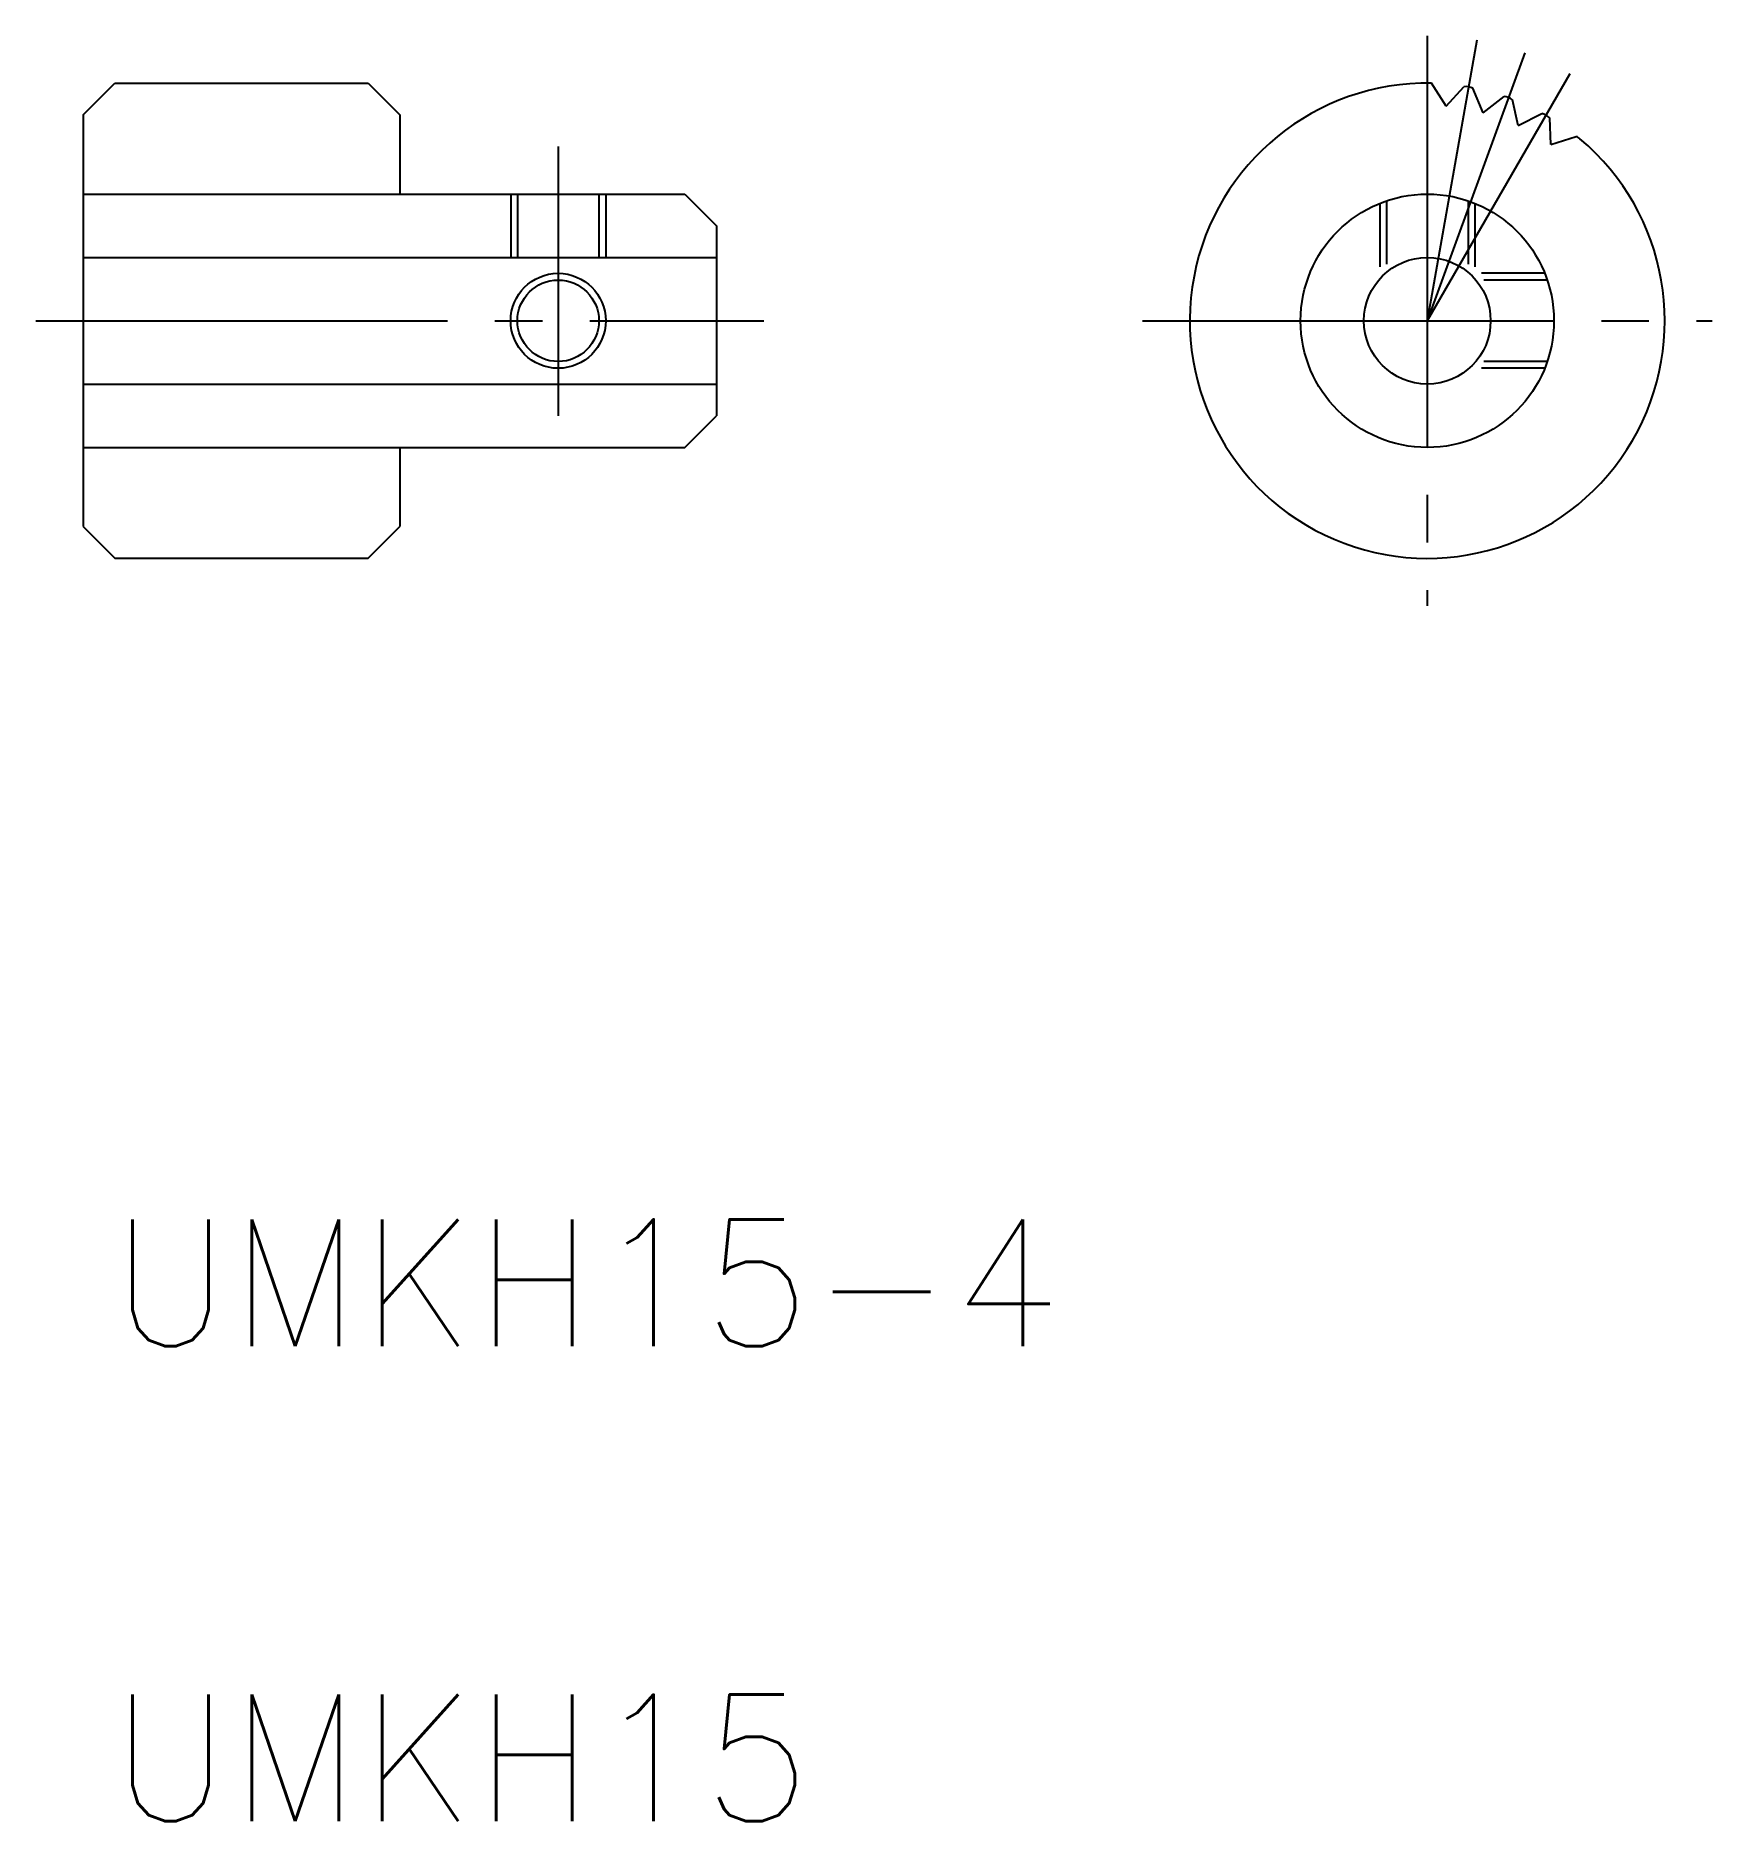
# Model space of a CAD drawing. Extents: x 111.8 to 164.7, y 22.8 to 79.1.
import ezdxf

# ---------------------------------------------------------------- set-up
doc = ezdxf.new("R2010")
doc.units = 0
doc.linetypes.add('CENTER', pattern=[17.5, 13, -1.5, 1.5, -1.5])
doc.linetypes.add('DASHED', pattern=[3.5, 2, -1.5])
doc.layers.get('0').update_dxf_attribs({"linetype": 'CONTINUOUS'})
doc.layers.add('CENTER', color=1, linetype='CENTER')
doc.styles.get("Standard").update_dxf_attribs({"font": 'txt.shx'})

msp = doc.modelspace()

# ---------------------------------------------------------------- linework, layer by layer
at = {"color": 7, "linetype": 'CONTINUOUS'}
for p, q in [((113.253, 76.638), (114.253, 77.638)), ((114.253, 77.638), (122.253, 77.638)), ((122.253, 77.638), (123.253, 76.638)), ((156.293, 76.912), (155.832, 77.637)), ((156.293, 76.912), (156.858, 77.528)), ((157.461, 76.706), (157.141, 77.478)), ((157.461, 76.706), (158.123, 77.215)), ((158.574, 76.301), (158.394, 77.117)), ((158.574, 76.301), (159.315, 76.687)), ((113.253, 76.638), (113.253, 63.638)), ((123.253, 76.638), (123.253, 74.138)), ((159.601, 75.708), (159.565, 76.543)), ((159.601, 75.708), (160.398, 75.96)), ((113.253, 74.138), (132.253, 74.138)), ((126.968, 74.138), (126.968, 72.138)), ((129.539, 74.138), (129.539, 72.138)), ((132.253, 74.138), (133.253, 73.138)), ((133.253, 73.138), (133.253, 67.138)), ((113.253, 72.138), (133.253, 72.138)), ((113.253, 68.138), (133.253, 68.138)), ((132.253, 66.138), (133.253, 67.138)), ((113.253, 66.138), (132.253, 66.138)), ((123.253, 66.138), (123.253, 63.638)), ((113.253, 63.638), (114.253, 62.638)), ((122.253, 62.638), (123.253, 63.638)), ((114.253, 62.638), (122.253, 62.638))]:
    msp.add_line(p, q, dxfattribs=at)
at = {"color": 3, "linetype": 'CONTINUOUS'}
for p, q in [((126.753, 74.138), (126.753, 72.138)), ((129.753, 74.138), (129.753, 72.138))]:
    msp.add_line(p, q, dxfattribs=at)
at = {"color": 3, "linetype": 'DASHED'}
for p, q in [((154.415, 73.926), (154.415, 71.67)), ((156.986, 73.926), (156.986, 71.67)), ((154.201, 73.846), (154.201, 71.461)), ((157.201, 73.846), (157.201, 71.461)), ((159.409, 71.638), (157.023, 71.638)), ((159.488, 71.424), (157.233, 71.424)), ((159.488, 68.853), (157.233, 68.853)), ((159.409, 68.638), (157.023, 68.638))]:
    msp.add_line(p, q, dxfattribs=at)
at = {"color": 7, "linetype": 'CONTINUOUS'}
for centre, radius in [((155.701, 70.138), 4), ((155.701, 70.138), 2), ((128.253, 70.138), 1.286)]:
    msp.add_circle(centre, radius, dxfattribs=at)
at = {"color": 3, "linetype": 'CONTINUOUS'}
msp.add_circle((128.253, 70.138), 1.5, dxfattribs=at)
at = {"color": 7, "linetype": 'CONTINUOUS'}
for centre, radius, start, end in [((155.701, 70.138), 7.5, 88.9985, 50), ((156.916, 77.032), 0.5, 63.2832, 96.7168), ((158.095, 76.716), 0.5, 53.2832, 86.7168), ((159.201, 76.2), 0.5, 43.2832, 76.7168), ((160.2, 75.5), 0.5, 50, 66.7168)]:
    msp.add_arc(centre, radius, start, end, dxfattribs=at)
at = {"layer": 'CENTER', "color": 1, "linetype": 'CENTER'}
for p, q in [((155.701, 79.138), (155.701, 61.138)), ((157.263, 79.001), (155.701, 70.138)), ((158.779, 78.595), (155.701, 70.138)), ((160.201, 77.932), (155.701, 70.138)), ((128.253, 75.638), (128.253, 67.138)), ((111.753, 70.138), (134.753, 70.138)), ((146.701, 70.138), (164.701, 70.138))]:
    msp.add_line(p, q, dxfattribs=at)

# ---------------------------------------------------------------- texts
at = {"color": 7, "linetype": 'CONTINUOUS'}
for s, p in [('UMKH15-4', (114.123, 37.764)), ('UMKH15', (114.123, 22.764))]:
    msp.add_text(s, height=4, dxfattribs=at).set_placement(p)

doc.saveas('drawing.dxf')
